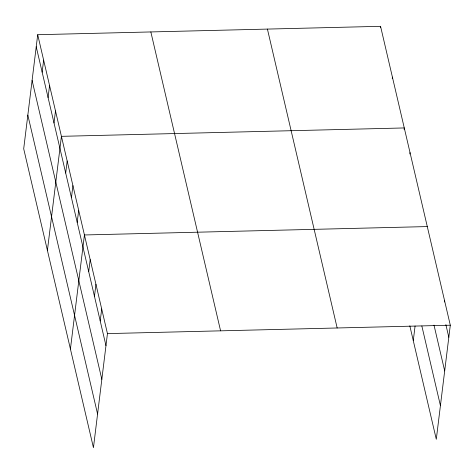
<?xml version="1.0" encoding="UTF-8"?>
<svg xmlns="http://www.w3.org/2000/svg" width="474" height="474" viewBox="0 0 474 474"><rect width="100%" height="100%" fill="white"/><g stroke="black" fill="none" stroke-linecap="round" stroke-linejoin="round"><path stroke-width="0.71" d="M37.707 34.709L23.7 148.789L93.443 447.681L107.45 333.607L37.707 34.709L380.557 26.319L450.3 325.211L436.293 439.291L409.826 325.857M42.156 72.166L43.638 60.115M48.081 97.573L49.563 85.521M54.012 122.979L55.494 110.928M47.412 250.408L61.419 136.334L404.269 127.944L404.097 129.361M65.69 173.046L67.172 160.994M71.45 197.705L72.925 185.654M77.203 222.359L78.678 210.314M70.425 349.048L84.431 234.968L427.287 226.578M88.709 271.679L90.19 259.628M94.462 296.339L95.944 284.287M100.215 320.999L101.697 308.947M380.385 27.735L380.557 26.319M392.241 78.548L392.413 77.132M409.85 154.02L410.022 152.604M413.281 340.652L415.076 326.017M444.375 301.974L444.547 300.552M107.45 333.607L450.3 325.211M445.862 324.583L448.819 337.263M434 325.134L444.689 370.929M421.848 326.005L440.429 405.62M267.419 29.086L337.162 327.984M150.845 31.942L220.588 330.834M36.225 46.76L105.969 345.653M32.096 80.432L101.833 379.324M27.836 115.117L97.579 414.015"/></g></svg>
